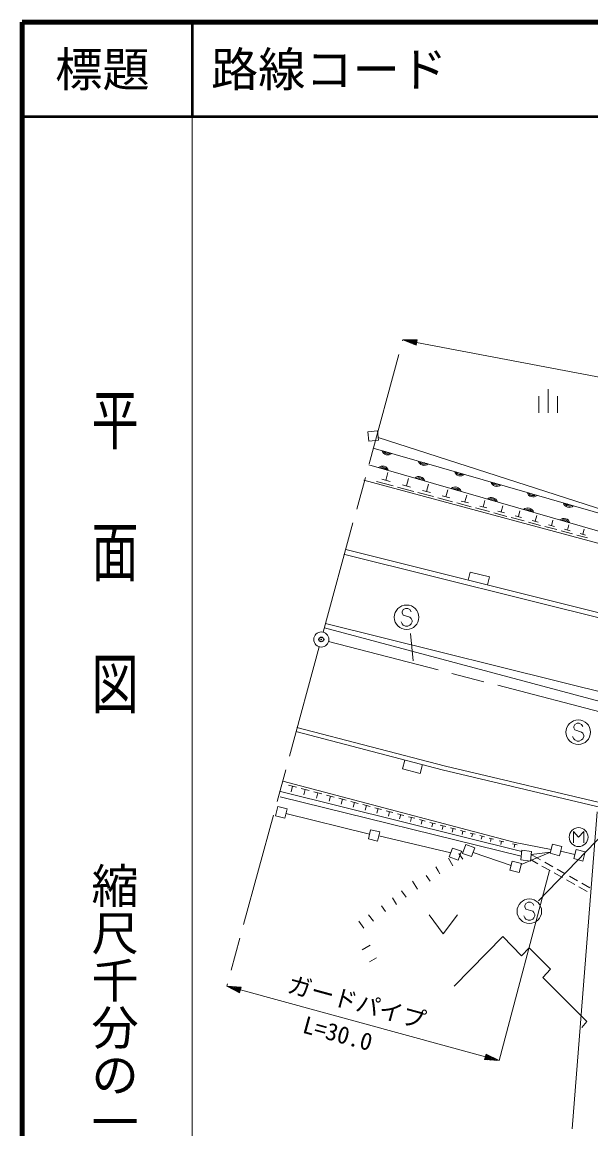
# Model space of a CAD drawing. Units: millimetres, scale not verified. Extents: x 40000 to 680000, y 20000 to 380000.
# Drawn here: x 40000 to 100236, y 262739 to 380000 of the extents above; entities that cross this region are included whole.
import ezdxf
from ezdxf.enums import TextEntityAlignment as Align

# ---------------------------------------------------------------- set-up
doc = ezdxf.new("R2010")
doc.units = ezdxf.units.MM
doc.header["$LTSCALE"] = 1000
doc.header["$PDMODE"] = 32
doc.header["$PDSIZE"] = 500
doc.linetypes.add('CHAIN', pattern=[18.5, 12, -1.5, 3.5, -1.5])
for name, color, linetype, lineweight in [('M-BGD', 7, 'Continuous', 13), ('M-BGD-EXST', 7, 'Continuous', 13), ('M-BMK', 2, 'CHAIN', 13), ('M-BMK-ROW', 30, 'Continuous', 13), ('M-BMK-SRVR', 3, 'Continuous', 13), ('M-STR-HTXT', 7, 'Continuous', 13), ('M-STR-STRC', 7, 'Continuous', 13), ('M-STR-STRD', 7, 'Continuous', 13), ('M-TTL', 2, 'Continuous', 140), ('M-TTL-BAND', 7, 'Continuous', 13), ('M-TTL-LINE', 7, 'Continuous', 50)]:
    doc.layers.add(name, color=color, linetype=linetype, lineweight=lineweight)
doc.layers.add('M-OTRS', color=6, linetype='Continuous')
doc.layers.add('M-TTL-TXT', color=7, linetype='Continuous')
doc.styles.add('@ＭＳ ゴシック', font='')
doc.styles.add('ＭＳ ゴシック', font='')
doc.styles.get('@ＭＳ ゴシック').set_extended_font_data('@MS Gothic')
doc.styles.get('ＭＳ ゴシック').set_extended_font_data('MS Gothic')

msp = doc.modelspace()

# ---------------------------------------------------------------- linework, layer by layer
at = {"layer": 'M-BGD'}
for p, q in [((94713, 338608), (94713, 340358)), ((95713, 338608), (95713, 341108)), ((96713, 338608), (96713, 340358)), ((77194, 334872), (104611, 326948)), ((102772, 325574), (76714, 333106)), ((78523, 331452), (78744, 332279)), ((76205, 331455), (103644, 324069)), ((79313, 330861), (77543, 331335)), ((78966, 331334), (78080, 331571)), ((81470, 330284), (79764, 330741)), ((81135, 330739), (80282, 330968)), ((80708, 330853), (80921, 331649)), ((82830, 330272), (83036, 331038)), ((83564, 329723), (81921, 330163)), ((83241, 330162), (82420, 330382)), ((85597, 329179), (84016, 329602)), ((85287, 329601), (84496, 329812)), ((84891, 329707), (85089, 330445)), ((86893, 329158), (87083, 329868)), ((87572, 328650), (86050, 329057)), ((87273, 329056), (86512, 329260)), ((89490, 328136), (88026, 328528)), ((89203, 328527), (88471, 328723)), ((88837, 328625), (89020, 329308)), ((90724, 328107), (90900, 328764)), ((91353, 327637), (89945, 328014)), ((91076, 328013), (90373, 328202)), ((93162, 327153), (91809, 327515)), ((92896, 327514), (92220, 327695)), ((92558, 327605), (92727, 328236)), ((94663, 327030), (94013, 327204)), ((94338, 327117), (94501, 327724)), ((96068, 326643), (96224, 327225)), ((94919, 326683), (93619, 327031)), ((96625, 326226), (95376, 326560)), ((96380, 326559), (95755, 326726)), ((98282, 325782), (97083, 326103)), ((98047, 326102), (97447, 326263)), ((97747, 326182), (97897, 326742)), ((99378, 325735), (99522, 326272)), ((99891, 325351), (98741, 325659)), ((99665, 325658), (99090, 325812)), ((87234, 320890), (87444, 321733)), ((87444, 321733), (89510, 321217)), ((89300, 320375), (89510, 321217)), ((80541, 301815), (80297, 300882)), ((80297, 300882), (82150, 300398)), ((82394, 301331), (82150, 300398)), ((67616, 299585), (92233, 293095)), ((68203, 299156), (69072, 298931)), ((68638, 299043), (68487, 298464)), ((67328, 297908), (92853, 291616)), ((67351, 298483), (92927, 292109)), ((69564, 298803), (70417, 298582)), ((69990, 298693), (69843, 298125)), ((70909, 298455), (71745, 298238)), ((71327, 298347), (71182, 297789)), ((72237, 298111), (73057, 297898)), ((72647, 298004), (72505, 297458)), ((73552, 297771), (74328, 297565)), ((73940, 297668), (73803, 297151)), ((74824, 297434), (75600, 297228)), ((75212, 297331), (75075, 296814)), ((76096, 297096), (76845, 296898)), ((76471, 296997), (76338, 296497)), ((77341, 296766), (78065, 296574)), ((77703, 296670), (77575, 296187)), ((78561, 296442), (79260, 296257)), ((78910, 296350), (78787, 295884)), ((79755, 296126), (80430, 295947)), ((80092, 296036), (79973, 295587)), ((80925, 295815), (81575, 295643)), ((81250, 295729), (81135, 295296)), ((82070, 295512), (82697, 295345)), ((82384, 295428), (82273, 295010)), ((83192, 295214), (83796, 295054)), ((83494, 295134), (83387, 294731)), ((84290, 294923), (84872, 294768)), ((84581, 294846), (84478, 294458)), ((85366, 294637), (85925, 294489)), ((85646, 294563), (85547, 294190)), ((86420, 294358), (86957, 294215)), ((86688, 294287), (86593, 293928)), ((87451, 294084), (87968, 293947)), ((87709, 294016), (87618, 293671)), ((88461, 293816), (88957, 293685)), ((88709, 293750), (88622, 293420)), ((89451, 293554), (89926, 293428)), ((89689, 293491), (89605, 293174)), ((90510, 293269), (91024, 293160)), ((90767, 293214), (90695, 292872)), ((91920, 292944), (92434, 292835)), ((92177, 292890), (92105, 292547)), ((92233, 293095), (96038, 292322)), ((93918, 291814), (95971, 292067)), ((85143, 291412), (85603, 290608)), ((86253, 291932), (86682, 291314)), ((93848, 291277), (94623, 290837)), ((93918, 291814), (94917, 291247)), ((95352, 291000), (96221, 290506)), ((83804, 290506), (84058, 290082)), ((84227, 289744), (84058, 290082)), ((95057, 290590), (95927, 290096)), ((96362, 289850), (97231, 289356)), ((96656, 290259), (97526, 289765)), ((81857, 288135), (81349, 288982)), ((83211, 288982), (82788, 289574)), ((97666, 289109), (98536, 288615)), ((97960, 289519), (98830, 289025)), ((99265, 288778), (100134, 288284)), ((80671, 287288), (80163, 287966)), ((98971, 288368), (99840, 287875)), ((78470, 285764), (78047, 286357)), ((79232, 287204), (79655, 286526)), ((76692, 285426), (77200, 284748)), ((83109, 285408), (84609, 283408)), ((84609, 283408), (86109, 285408)), ((75676, 284748), (76184, 283986)), ((85760, 277842), (90900, 283131)), ((90900, 283131), (92900, 281056)), ((76015, 281700), (76861, 282208)), ((92900, 281056), (93686, 281911)), ((93686, 281911), (95975, 279668)), ((76777, 280430), (77539, 280854)), ((95975, 279668), (95139, 278788)), ((95139, 278788), (99808, 274111)), ((99808, 274111), (99286, 273469))]:
    msp.add_line(p, q, dxfattribs=at)
msp.add_lwpolyline([(92805, 291243), (93826, 291111), (93959, 292132), (92937, 292265)], close=True, dxfattribs=at)
for centre, radius, start, end in [((78733, 334796), 654, 196.65959, 311.10143), ((78733, 334796), 523, 206.47083, 301.29019), ((78733, 334796), 392, 228.34728, 279.41374), ((82576, 333685), 654, 196.65959, 311.10143), ((82576, 333685), 523, 206.47083, 301.29019), ((82576, 333685), 392, 228.34728, 279.41374), ((78177, 332314), 654, 16.6577, 131.09954), ((78177, 332314), 523, 26.46894, 121.2883), ((78177, 332314), 392, 48.34539, 99.41185), ((82020, 331203), 654, 16.6577, 131.09954), ((86419, 332575), 654, 196.65959, 311.10143), ((86419, 332575), 523, 206.47083, 301.29019), ((86419, 332575), 392, 228.34728, 279.41374), ((82020, 331203), 523, 26.46894, 121.2883), ((82020, 331203), 392, 48.34539, 99.41185), ((85862, 330093), 654, 16.6577, 131.09954), ((90261, 331464), 654, 196.65959, 311.10143), ((90261, 331464), 523, 206.47083, 301.29019), ((90261, 331464), 392, 228.34728, 279.41374), ((85862, 330093), 523, 26.46894, 121.2883), ((85862, 330093), 392, 48.34539, 99.41185), ((89705, 328982), 654, 16.6577, 131.09954), ((89705, 328982), 523, 26.46894, 121.2883), ((94104, 330353), 654, 196.65959, 311.10143), ((94104, 330353), 523, 206.47083, 301.29019), ((94104, 330353), 392, 228.34728, 279.41374), ((89705, 328982), 392, 48.34539, 99.41185), ((93548, 327871), 654, 16.6577, 131.09954), ((93548, 327871), 523, 26.46894, 121.2883), ((97947, 329243), 654, 196.65959, 311.10143), ((97947, 329243), 523, 206.47083, 301.29019), ((97947, 329243), 392, 228.34728, 279.41374), ((93548, 327871), 392, 48.34539, 99.41185), ((97390, 326761), 654, 16.6577, 131.09954), ((97390, 326761), 523, 26.46894, 121.2883), ((97390, 326761), 392, 48.34539, 99.41185)]:
    msp.add_arc(centre, radius, start, end, dxfattribs=at)
at = {"layer": 'M-BGD-EXST'}
for p, q in [((98389, 293052), (98389, 294252)), ((98389, 294252), (98939, 293652)), ((98939, 293652), (99489, 294252)), ((99489, 294252), (99489, 293052))]:
    msp.add_line(p, q, dxfattribs=at)
msp.add_circle((98939, 293652), 1000, dxfattribs=at)
at = {"layer": 'M-BMK'}
for p, q in [((71896, 315363), (80308, 346342)), ((72459, 314380), (109907, 304662)), ((71476, 313819), (61672, 277852))]:
    msp.add_line(p, q, dxfattribs=at)
at = {"layer": 'M-BMK-ROW'}
for p, q in [((76629, 336593), (77624, 336695)), ((76731, 335598), (76629, 336593)), ((77624, 336695), (77726, 335700)), ((77726, 335700), (76731, 335598)), ((77695, 336002), (107651, 326316)), ((66840, 295917), (67093, 296884)), ((67093, 296884), (68060, 296631)), ((67807, 295663), (66840, 295917)), ((68060, 296631), (67807, 295663)), ((67934, 296150), (76789, 293950)), ((76675, 293456), (76900, 294430)), ((76900, 294430), (77875, 294205)), ((77649, 293230), (76675, 293456)), ((77875, 294205), (77649, 293230)), ((77782, 293804), (85400, 291990)), ((85240, 291547), (85579, 292488)), ((85579, 292488), (86520, 292148)), ((86520, 292148), (86180, 291208)), ((86484, 292049), (86706, 292076)), ((86651, 291924), (86991, 292864)), ((86991, 292864), (87931, 292525)), ((87931, 292525), (87592, 291584)), ((87753, 292029), (91795, 290641)), ((92861, 290765), (95971, 292067)), ((95936, 291934), (96190, 292901)), ((96190, 292901), (97157, 292647)), ((97157, 292647), (96904, 291680)), ((97030, 292164), (98543, 291824)), ((98424, 291368), (98677, 292336)), ((98677, 292336), (99644, 292082)), ((99644, 292082), (99391, 291115)), ((86180, 291208), (85240, 291547)), ((87592, 291584), (86651, 291924)), ((91664, 290142), (91918, 291109)), ((91918, 291109), (92885, 290856)), ((92885, 290856), (92631, 289888)), ((96904, 291680), (95936, 291934)), ((99391, 291115), (98424, 291368)), ((92631, 289888), (91664, 290142))]:
    msp.add_line(p, q, dxfattribs=at)
at = {"layer": 'M-BMK-SRVR'}
msp.add_circle((71687, 314591), 800, dxfattribs=at)
at = {"layer": 'M-OTRS'}
msp.add_point((71687, 314591), dxfattribs=at)
at = {"layer": 'M-STR-HTXT'}
for p, q in [((80308, 346342), (81838, 346356)), ((80308, 346342), (81726, 345766)), ((80308, 346342), (81782, 346061)), ((81770, 346002), (80592, 346227)), ((81793, 346120), (80614, 346345)), ((80875, 346112), (81759, 345943)), ((80920, 346348), (81804, 346179)), ((81748, 345884), (81159, 345997)), ((81815, 346238), (81226, 346350)), ((81532, 346353), (81827, 346297)), ((81726, 345766), (81838, 346356)), ((81782, 346061), (149399, 333168)), ((81442, 345882), (81737, 345825)), ((100891, 296320), (98249, 262744)), ((95866, 290108), (90508, 269965)), ((61672, 277852), (63039, 277167)), ((61672, 277852), (63198, 277745)), ((61672, 277852), (63118, 277456)), ((63103, 277398), (61945, 277715)), ((63134, 277514), (61977, 277831)), ((62219, 277578), (63087, 277340)), ((62282, 277809), (63150, 277572)), ((63071, 277282), (62492, 277441)), ((63166, 277630), (62587, 277788)), ((62766, 277304), (63055, 277225)), ((62892, 277767), (63182, 277688)), ((63039, 277167), (63198, 277745)), ((63118, 277456), (89061, 270361)), ((89141, 270650), (88982, 270071)), ((90508, 269965), (88982, 270071)), ((89287, 270050), (88998, 270129)), ((89014, 270187), (89593, 270029)), ((89898, 270007), (89030, 270245)), ((89046, 270303), (90203, 269986)), ((90508, 269965), (89061, 270361)), ((89077, 270418), (90235, 270102)), ((89961, 270239), (89093, 270476)), ((89109, 270534), (89688, 270376)), ((89414, 270513), (89125, 270592)), ((90508, 269965), (89141, 270650))]:
    msp.add_line(p, q, dxfattribs=at)
at = {"layer": 'M-STR-STRC'}
for p, q in [((80602, 317886), (80366, 317768)), ((80838, 317886), (80602, 317886)), ((81075, 317768), (80838, 317886)), ((80366, 317768), (80247, 317531)), ((80247, 317531), (80247, 317413)), ((80247, 317413), (80366, 317177)), ((80366, 317177), (81075, 316941)), ((81193, 317531), (81075, 317768)), ((81075, 316941), (81193, 316822)), ((81193, 316822), (81311, 316586)), ((80247, 316231), (80129, 316468)), ((80366, 316113), (80247, 316231)), ((80602, 315995), (80366, 316113)), ((80838, 315995), (80602, 315995)), ((81075, 316113), (80838, 315995)), ((81193, 316231), (81075, 316113)), ((81311, 316468), (81193, 316231)), ((81311, 316586), (81311, 316468)), ((81133, 315227), (81412, 312338)), ((98541, 305596), (98423, 305360)), ((98423, 305360), (98423, 305242)), ((98423, 305242), (98541, 305005)), ((98777, 305714), (98541, 305596)), ((98541, 305005), (99250, 304769)), ((99014, 305714), (98777, 305714)), ((99250, 305596), (99014, 305714)), ((99368, 305360), (99250, 305596)), ((98423, 304060), (98305, 304296)), ((98541, 303942), (98423, 304060)), ((98777, 303824), (98541, 303942)), ((99014, 303824), (98777, 303824)), ((99250, 303942), (99014, 303824)), ((99250, 304769), (99368, 304651)), ((99368, 304060), (99250, 303942)), ((99368, 304651), (99486, 304414)), ((99486, 304296), (99368, 304060)), ((99486, 304414), (99486, 304296)), ((94705, 286912), (103333, 295877)), ((93366, 286624), (93248, 286388)), ((93248, 286388), (93248, 286269)), ((93248, 286269), (93366, 286033)), ((93603, 286742), (93366, 286624)), ((93839, 286742), (93603, 286742)), ((94075, 286624), (93839, 286742)), ((94193, 286388), (94075, 286624)), ((93248, 285088), (93130, 285324)), ((93366, 284969), (93248, 285088)), ((93366, 286033), (94075, 285797)), ((93603, 284851), (93366, 284969)), ((94075, 284969), (93839, 284851)), ((94075, 285797), (94193, 285679)), ((94193, 285088), (94075, 284969)), ((94193, 285679), (94312, 285442)), ((94312, 285324), (94193, 285088)), ((94312, 285442), (94312, 285324)), ((93839, 284851), (93603, 284851))]:
    msp.add_line(p, q, dxfattribs=at)
for centre in [(80720, 316941), (98896, 304769), (93721, 285797)]:
    msp.add_circle(centre, 1300, dxfattribs=at)
at = {"layer": 'M-STR-STRD'}
for p, q in [((109750, 315268), (74295, 324121)), ((109059, 314920), (74163, 323593)), ((109406, 305846), (72018, 315824)), ((72142, 316282), (104224, 308293)), ((84851, 301170), (69095, 305275)), ((84480, 300785), (68981, 304837)), ((111831, 294271), (84480, 300785)), ((111954, 294783), (84851, 301170))]:
    msp.add_line(p, q, dxfattribs=at)
at = {"layer": 'M-TTL'}
for p, q in [((40000, 380000), (40000, 20000)), ((680000, 380000), (40000, 380000))]:
    msp.add_line(p, q, dxfattribs=at)
at = {"layer": 'M-TTL-BAND'}
msp.add_line((58000, 370000), (58000, 20000), dxfattribs=at)
at = {"layer": 'M-TTL-LINE'}
for p, q in [((58000, 380000), (58000, 370000)), ((40000, 370000), (680000, 370000))]:
    msp.add_line(p, q, dxfattribs=at)

# ---------------------------------------------------------------- texts
at = {"layer": 'M-STR-HTXT', "style": 'ＭＳ ゴシック'}
for s, p in [('ガードパイプ', (67828, 276727)), ('L=30.0', (69437, 272427))]:
    msp.add_text(s, height=1833, rotation=344.673, dxfattribs=at).set_placement(p, align=Align.BOTTOM_LEFT)
at = {"layer": 'M-TTL-BAND', "style": '@ＭＳ ゴシック', "width": 1.4}
msp.add_text('平  面  図', height=3666, rotation=270, dxfattribs=at).set_placement((49777, 306475), align=Align.MIDDLE_RIGHT)
at = {"layer": 'M-TTL-BAND', "style": '@ＭＳ ゴシック'}
msp.add_text('縮尺千分の一', height=3666, rotation=270, dxfattribs=at).set_placement((49777, 261030), align=Align.MIDDLE_RIGHT)
at = {"layer": 'M-TTL-TXT', "style": 'ＭＳ ゴシック'}
msp.add_text('標題', height=3666, dxfattribs=at).set_placement((48500, 375000), align=Align.MIDDLE_CENTER)
msp.add_text('路線コード', height=3666, dxfattribs=at).set_placement((60000, 375000), align=Align.MIDDLE_LEFT)

doc.saveas('drawing.dxf')
